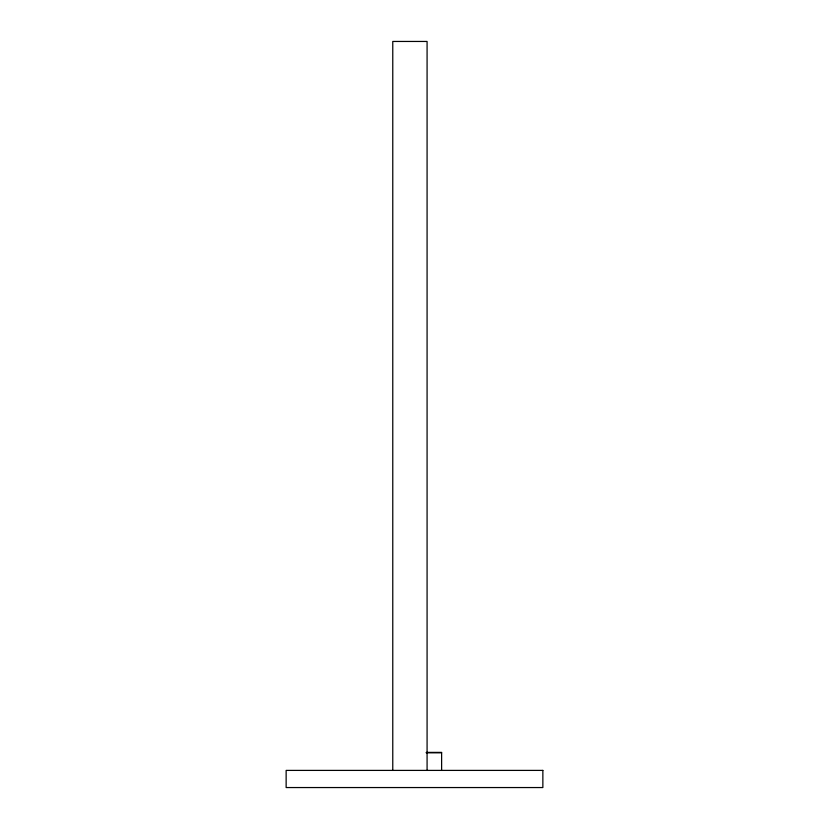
<?xml version="1.0" encoding="UTF-8"?>
<svg xmlns="http://www.w3.org/2000/svg" width="829" height="829" viewBox="0 0 829 829"><rect width="100%" height="100%" fill="white"/><g stroke="black" fill="none" stroke-linecap="round" stroke-linejoin="round"><path stroke-width="1.24" d="M426.261 752.39L441.619 752.39L441.619 770.4M426.261 752.815L441.619 752.815M427.08 770.4L427.08 41.45L392.77 41.45L392.77 770.4M542.86 770.4L286.14 770.4L286.14 787.55L542.86 787.55L542.86 770.4"/></g></svg>
